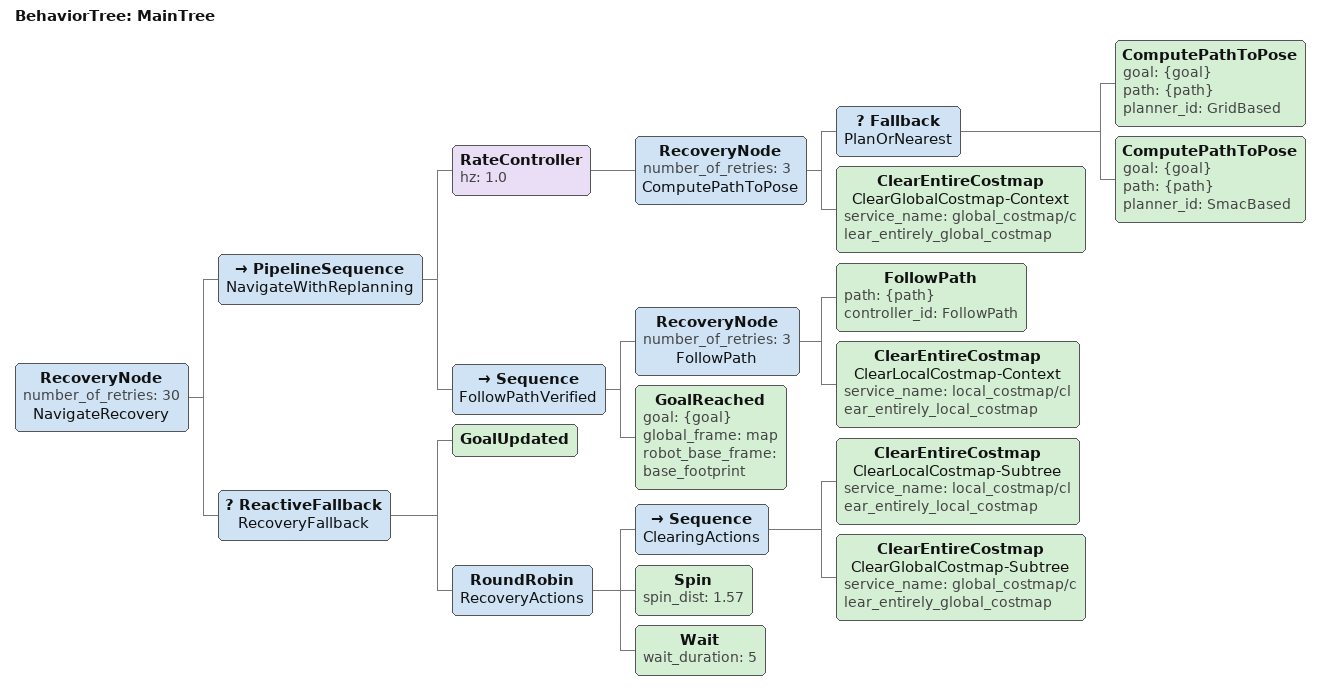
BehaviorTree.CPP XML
<root main_tree_to_execute="MainTree">
  <BehaviorTree ID="MainTree">
    <RecoveryNode number_of_retries="30" name="NavigateRecovery">
      <PipelineSequence name="NavigateWithReplanning">
        <RateController hz="1.0">
          <RecoveryNode number_of_retries="3" name="ComputePathToPose">
            <Fallback name="PlanOrNearest">
              <ComputePathToPose goal="{goal}" path="{path}" planner_id="GridBased"/>
              <ComputePathToPose goal="{goal}" path="{path}" planner_id="SmacBased"/>
            </Fallback>
            <ClearEntireCostmap name="ClearGlobalCostmap-Context" service_name="global_costmap/clear_entirely_global_costmap"/>
          </RecoveryNode>
        </RateController>
        <Sequence name="FollowPathVerified">
          <!-- Same reasoning as the planner above: a local costmap cleared once
               may still hold the noise that stalled the controller. -->
          <RecoveryNode number_of_retries="3" name="FollowPath">
            <FollowPath path="{path}" controller_id="FollowPath"/>
            <ClearEntireCostmap name="ClearLocalCostmap-Context" service_name="local_costmap/clear_entirely_local_costmap"/>
          </RecoveryNode>
          <GoalReached goal="{goal}" global_frame="map" robot_base_frame="base_footprint"/>
        </Sequence>
      </PipelineSequence>
      <ReactiveFallback name="RecoveryFallback">
        <GoalUpdated/>
        <RoundRobin name="RecoveryActions">
          <Sequence name="ClearingActions">
            <ClearEntireCostmap name="ClearLocalCostmap-Subtree" service_name="local_costmap/clear_entirely_local_costmap"/>
            <ClearEntireCostmap name="ClearGlobalCostmap-Subtree" service_name="global_costmap/clear_entirely_global_costmap"/>
          </Sequence>
          <Spin spin_dist="1.57"/>
          <Wait wait_duration="5"/>
        </RoundRobin>
      </ReactiveFallback>
    </RecoveryNode>
  </BehaviorTree>
</root>
